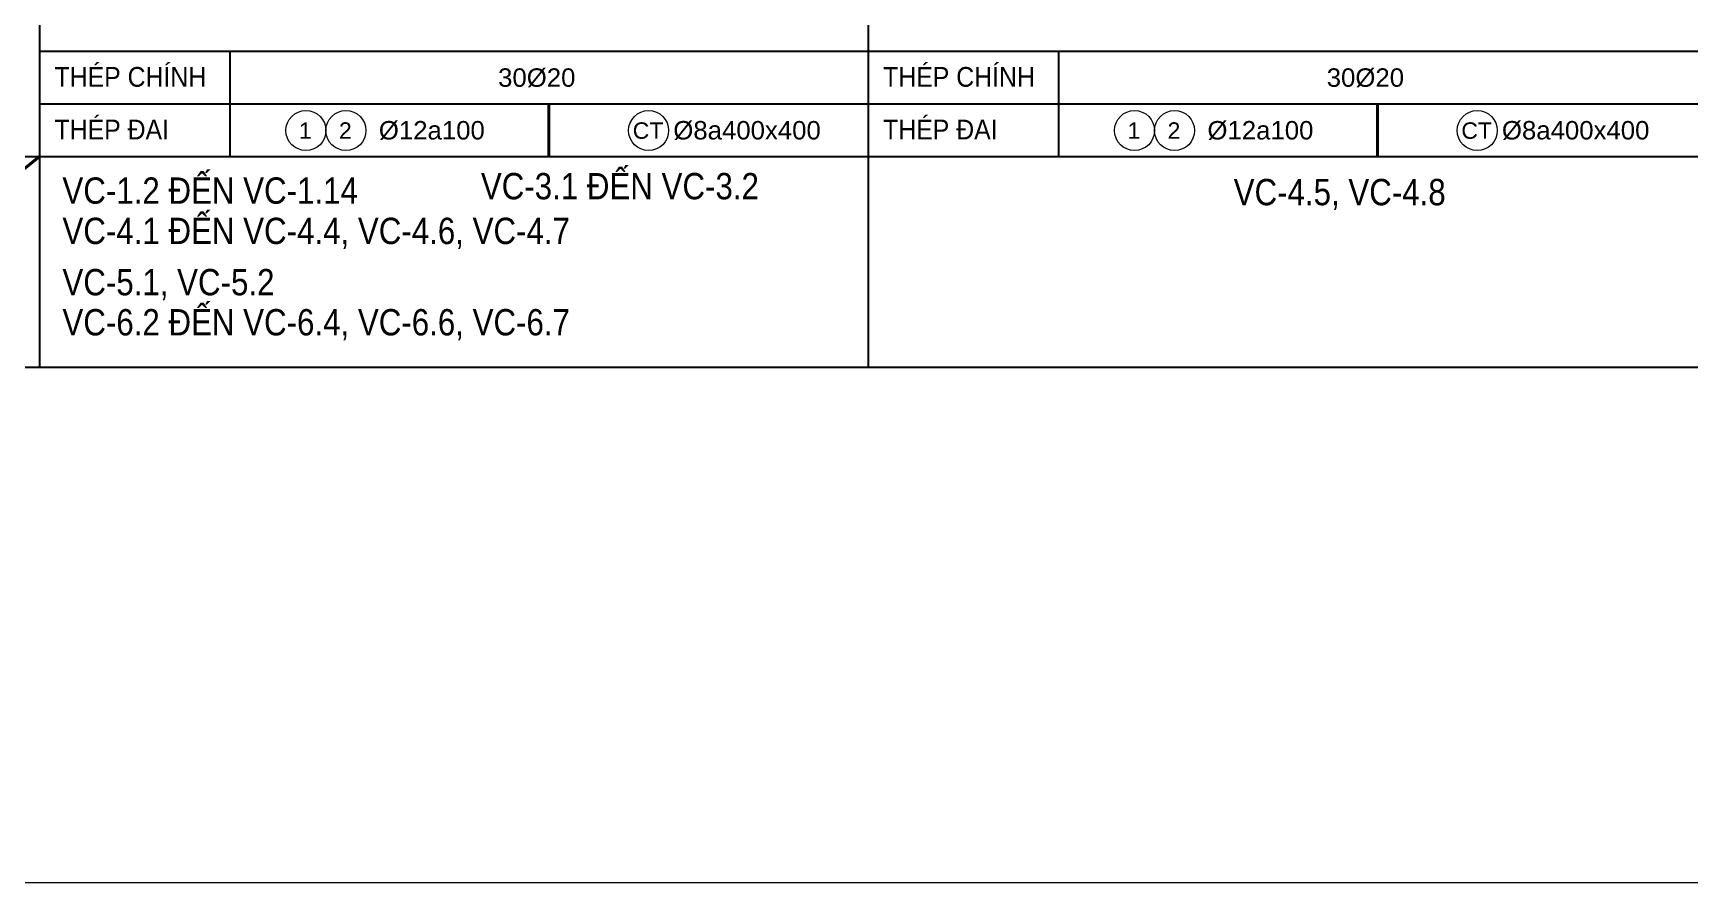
# Model space of a CAD drawing. Header units: millimetres. Extents: x -146909 to 4830753, y -683702 to -336947.
# Drawn here: x 4708805 to 4715094, y -448762 to -445535 of the extents above; entities that cross this region are included whole.
import ezdxf
from ezdxf.enums import TextEntityAlignment as Align

# ---------------------------------------------------------------- set-up
doc = ezdxf.new("R2010")
doc.units = ezdxf.units.MM
doc.header["$MEASUREMENT"] = 0
doc.layers.get('0').update_dxf_attribs({"lineweight": 9})
for name, color, linetype, lineweight in [("'S_General_Cont_1 Thin", 1, 'Continuous', 18), ("'S_General_Text_3_Member name", 3, 'Continuous', 35), ('CDAI', 3, 'Continuous', 40), ('DBAO', 2, 'Continuous', 13)]:
    doc.layers.add(name, color=color, linetype=linetype, lineweight=lineweight)
for name, color, linetype in [('DM', 1, 'Continuous'), ('TBL', 1, 'Continuous'), ('TX', 214, 'Continuous')]:
    doc.layers.add(name, color=color, linetype=linetype)
doc.styles.add('arial', font='arial.ttf', dxfattribs={"width": 0.85})

# ---------------------------------------------------------------- blocks, each defined once
blk = doc.blocks.new('sign of slab')
at = {"layer": "'S_General_Cont_1 Thin"}
blk.add_circle((-10, 0), 475, dxfattribs=at)
at = {"layer": "'S_General_Text_3_Member name", "style": 'arial'}
blk.add_attdef('S', text='', height=250, dxfattribs=at).set_placement((-23, -1), align=Align.MIDDLE_CENTER)

msp = doc.modelspace()

# ---------------------------------------------------------------- linework, layer by layer
at = {"layer": 'CDAI', "color": 214}
for p, q in [((4710763.22675, -445803.86087), (4710763.22675, -446003.86087)), ((4713908.98023, -445803.86087), (4713908.98023, -446003.86087)), ((4707829.55295, -446803.86087), (4708829.55295, -446003.86087))]:
    msp.add_line(p, q, dxfattribs=at)
at = {"layer": 'DBAO', "color": 1}
msp.add_lwpolyline([(4721739.49945, -448761.98892), (4704989.49945, -448761.98892), (4704989.49945, -434761.98892), (4721739.49945, -434761.98892)], close=True, dxfattribs=at)
at = {"layer": 'TBL'}
for p, q in [((4708829.55295, -435893.12992), (4708829.55295, -446803.86087)), ((4711975.30642, -435893.12992), (4711975.30642, -446803.86087)), ((4708829.55295, -445603.86087), (4721412.56684, -445603.86087)), ((4709551.14709, -445603.86087), (4709551.14709, -446003.86087)), ((4712696.90056, -445603.86087), (4712696.90056, -446003.86087)), ((4707829.55295, -446003.86087), (4721412.56684, -446003.86087)), ((4707829.55295, -446803.86087), (4708829.55295, -446803.86087)), ((4708829.55295, -446803.86087), (4711975.30642, -446803.86087)), ((4711975.30642, -446803.86087), (4721412.56684, -446803.86087))]:
    msp.add_line(p, q, dxfattribs=at)
at = {"layer": 'TBL', "color": 8}
msp.add_line((4708829.55295, -445803.86087), (4721412.56684, -445803.86087), dxfattribs=at)

# ---------------------------------------------------------------- block references
ref = msp.add_blockref('sign of slab', (4709841.92793, -445904.95698), dxfattribs=dict(xscale=0.16, yscale=0.16, zscale=0.16))
ref.add_attrib('S', '1', dxfattribs={"layer": 'DM', "height": 62.5, "style": 'arial'}).set_placement((4709838.17391, -445905.11387), align=Align.MIDDLE_CENTER)
ref = msp.add_blockref('sign of slab', (4709993.89351, -445904.95698), dxfattribs=dict(xscale=0.16, yscale=0.16, zscale=0.16))
ref.add_attrib('S', '2', dxfattribs={"layer": 'DM', "height": 62.5, "style": 'arial'}).set_placement((4709990.1395, -445905.11387), align=Align.MIDDLE_CENTER)
ref = msp.add_blockref('sign of slab', (4711142.98887, -445904.95698), dxfattribs=dict(xscale=0.16, yscale=0.16, zscale=0.16))
ref.add_attrib('S', 'CT', dxfattribs={"layer": 'DM', "height": 62.5, "style": 'arial'}).set_placement((4711139.23486, -445905.11387), align=Align.MIDDLE_CENTER)
ref = msp.add_blockref('sign of slab', (4712987.6814, -445904.95698), dxfattribs=dict(xscale=0.16, yscale=0.16, zscale=0.16))
ref.add_attrib('S', '1', dxfattribs={"layer": 'DM', "height": 62.5, "style": 'arial'}).set_placement((4712983.92739, -445905.11387), align=Align.MIDDLE_CENTER)
ref = msp.add_blockref('sign of slab', (4713139.64698, -445904.95698), dxfattribs=dict(xscale=0.16, yscale=0.16, zscale=0.16))
ref.add_attrib('S', '2', dxfattribs={"layer": 'DM', "height": 62.5, "style": 'arial'}).set_placement((4713135.89297, -445905.11387), align=Align.MIDDLE_CENTER)
ref = msp.add_blockref('sign of slab', (4714288.74234, -445904.95698), dxfattribs=dict(xscale=0.16, yscale=0.16, zscale=0.16))
ref.add_attrib('S', 'CT', dxfattribs={"layer": 'DM', "height": 62.5, "style": 'arial'}).set_placement((4714284.98833, -445905.11387), align=Align.MIDDLE_CENTER)

# ---------------------------------------------------------------- texts
at = {"layer": 'TX', "color": 2, "style": 'arial', "width": 0.9}
for s, p in [('THÉP CHÍNH', (4708885.81174, -445701.17649)), ('THÉP CHÍNH', (4712031.56521, -445701.17649)), ('THÉP ĐAI', (4708885.81174, -445901.17649)), ('THÉP ĐAI', (4712031.56521, -445901.17649))]:
    msp.add_text(s, height=75, dxfattribs=at).set_placement(p, align=Align.MIDDLE_LEFT)
at = {"layer": 'TX', "color": 2, "style": 'arial'}
for s, p in [('30%%C20', (4710716.82578, -445703.86087)), ('30%%C20', (4713862.57925, -445703.86087)), ('%%C12a100', (4710318.40474, -445903.86087)), ('%%C8a400x400', (4711515.11375, -445903.86087)), ('%%C12a100', (4713464.15821, -445903.86087)), ('%%C8a400x400', (4714660.86722, -445903.86087))]:
    msp.add_text(s, height=70, dxfattribs=at).set_placement(p, align=Align.MIDDLE_CENTER)
at = {"layer": 'TX', "color": 2, "char_height": 100, "attachment_point": 1, "style": 'arial'}
for s, insert, width in [('VC-1.2 ĐẾN VC-1.14', (4708916.09126, -446083.02942), 3422.0506749), ('VC-3.1 ĐẾN VC-3.2', (4710504.53934, -446066.16781), 3422.0506749), ('VC-4.5, VC-4.8', (4713362.49715, -446088.71092), 2832.8898347), ('VC-4.1 ĐẾN VC-4.4, VC-4.6, VC-4.7', (4708916.09126, -446236.03459), 3422.0506749), ('VC-5.1, VC-5.2', (4708916.09126, -446430.78115), 3422.0506749), ('VC-6.2 ĐẾN VC-6.4, VC-6.6, VC-6.7', (4708916.09126, -446582.95691), 3422.0506749)]:
    msp.add_mtext(s, dxfattribs=dict(at, insert=insert, width=width))

doc.saveas('drawing.dxf')
